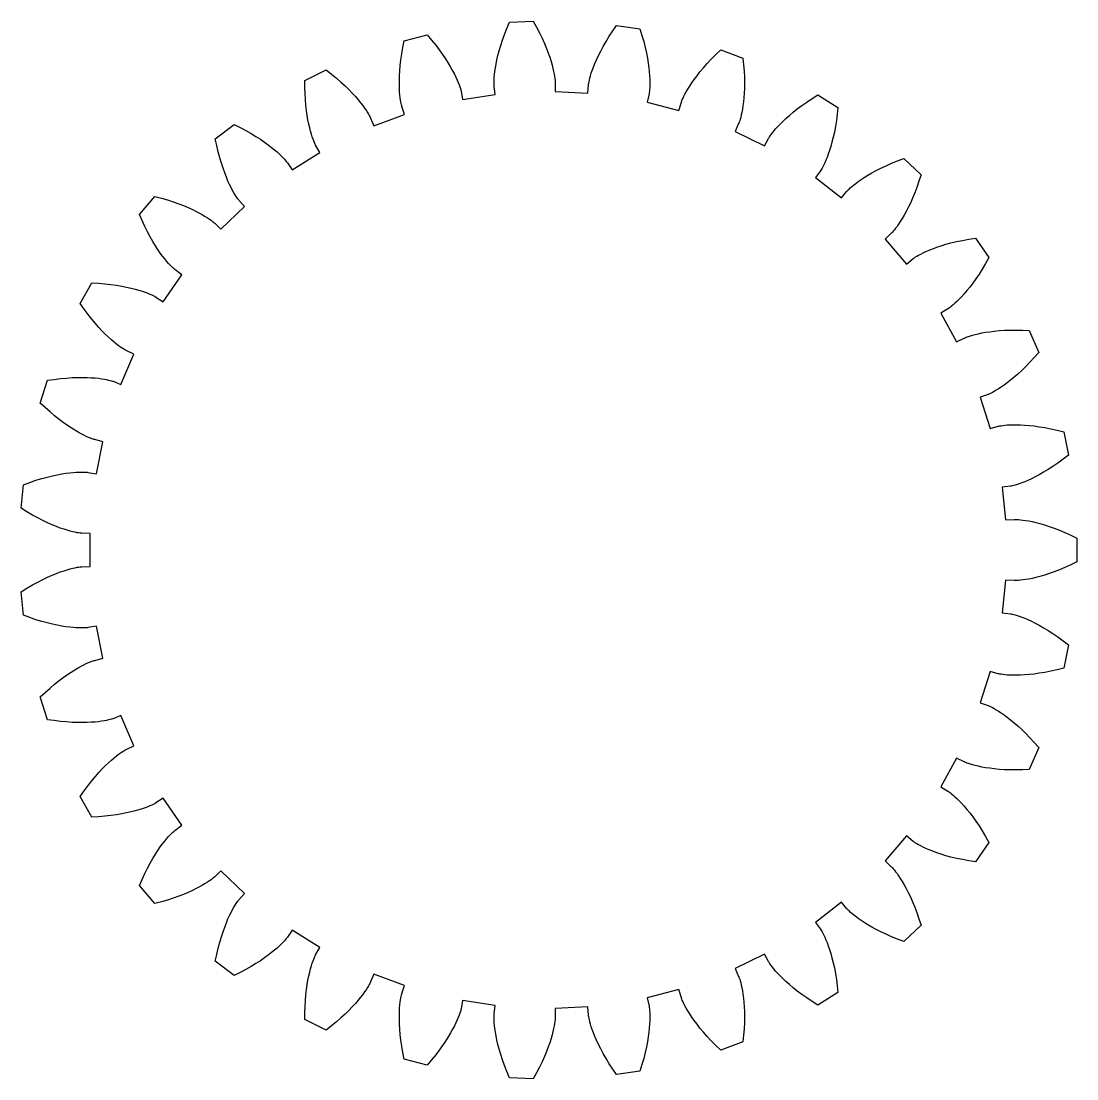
# Model space of a CAD drawing. Extents: x -60 to 60, y -60 to 60.
import ezdxf

# ---------------------------------------------------------------- set-up
doc = ezdxf.new("R2010")
doc.units = 0
doc.layers.add('1', color=7, linetype='CONTINUOUS')

msp = doc.modelspace()

# ---------------------------------------------------------------- linework, layer by layer
at = {"layer": '1', "color": 1}
for p, q in [((-4.4, 60.02), (-1.7, 60.15)), ((-1.7, 60.15), (-1.33, 59.48)), ((-4.96, 58.63), (-4.7, 59.31)), ((-4.7, 59.31), (-4.4, 60.02)), ((-1.33, 59.48), (-0.99, 58.83)), ((6.94, 58.43), (7.34, 59.04)), ((7.34, 59.04), (7.78, 59.67)), ((7.78, 59.67), (10.44, 59.26)), ((10.44, 59.26), (10.67, 58.53)), ((-16.54, 57.15), (-16.39, 57.9)), ((-16.39, 57.9), (-13.77, 58.58)), ((-13.77, 58.58), (-13.27, 57.99)), ((-13.27, 57.99), (-12.81, 57.42)), ((-5.4, 57.37), (-5.2, 57.98)), ((-5.2, 57.98), (-4.96, 58.63)), ((-0.99, 58.83), (-0.7, 58.21)), ((-0.7, 58.21), (-0.43, 57.62)), ((6.26, 57.28), (6.58, 57.84)), ((6.58, 57.84), (6.94, 58.43)), ((10.67, 58.53), (10.87, 57.82)), ((10.87, 57.82), (11.04, 57.16)), ((-16.66, 56.43), (-16.54, 57.15)), ((-12.81, 57.42), (-12.4, 56.88)), ((-12.4, 56.88), (-12.02, 56.35)), ((-5.72, 56.24), (-5.57, 56.79)), ((-5.57, 56.79), (-5.4, 57.37)), ((-0.43, 57.62), (-0.2, 57.06)), ((-0.2, 57.06), (0, 56.53)), ((5.72, 56.24), (5.97, 56.75)), ((5.97, 56.75), (6.26, 57.28)), ((11.04, 57.16), (11.18, 56.53)), ((19.07, 56.35), (19.63, 56.89)), ((19.63, 56.89), (22.16, 55.95)), ((-16.84, 55.11), (-16.76, 55.75)), ((-16.76, 55.75), (-16.66, 56.43)), ((-12.02, 56.35), (-11.68, 55.85)), ((-11.68, 55.85), (-11.38, 55.38)), ((-11.38, 55.38), (-11.11, 54.93)), ((-5.94, 55.27), (-5.84, 55.74)), ((-5.84, 55.74), (-5.72, 56.24)), ((0, 56.53), (0.17, 56.04)), ((0.17, 56.04), (0.32, 55.58)), ((0.32, 55.58), (0.44, 55.16)), ((5.31, 55.33), (5.5, 55.77)), ((5.5, 55.77), (5.72, 56.24)), ((11.18, 56.53), (11.29, 55.93)), ((11.29, 55.93), (11.38, 55.38)), ((11.38, 55.38), (11.45, 54.86)), ((18.09, 55.33), (18.56, 55.83)), ((18.56, 55.83), (19.07, 56.35)), ((22.16, 55.95), (22.24, 55.18)), ((-27.71, 53.42), (-25.28, 54.61)), ((-25.28, 54.61), (-24.67, 54.13)), ((-16.92, 53.94), (-16.89, 54.5)), ((-16.89, 54.5), (-16.84, 55.11)), ((-11.11, 54.93), (-10.88, 54.51)), ((-10.88, 54.51), (-10.68, 54.12)), ((-6.12, 54.09), (-6.07, 54.44)), ((-6.07, 54.44), (-6.01, 54.84)), ((-6.01, 54.84), (-5.94, 55.27)), ((0.44, 55.16), (0.53, 54.78)), ((0.53, 54.78), (0.61, 54.43)), ((0.61, 54.43), (0.67, 54.13)), ((4.81, 53.92), (4.9, 54.22)), ((4.9, 54.22), (5.01, 54.55)), ((5.01, 54.55), (5.15, 54.92)), ((5.15, 54.92), (5.31, 55.33)), ((11.45, 54.86), (11.5, 54.38)), ((11.5, 54.38), (11.53, 53.95)), ((16.93, 53.94), (17.27, 54.38)), ((17.27, 54.38), (17.66, 54.85)), ((17.66, 54.85), (18.09, 55.33)), ((22.24, 55.18), (22.29, 54.45)), ((22.29, 54.45), (22.32, 53.77)), ((-27.7, 52.65), (-27.71, 53.42)), ((-24.67, 54.13), (-24.11, 53.67)), ((-24.11, 53.67), (-23.59, 53.22)), ((-23.59, 53.22), (-23.12, 52.78)), ((-16.94, 53.42), (-16.92, 53.94)), ((-16.94, 52.94), (-16.94, 53.42)), ((-16.93, 52.5), (-16.94, 52.94)), ((-10.68, 54.12), (-10.5, 53.77)), ((-10.5, 53.77), (-10.36, 53.44)), ((-10.36, 53.44), (-10.24, 53.16)), ((-10.24, 53.16), (-10.14, 52.9)), ((-6.17, 53.28), (-6.16, 53.51)), ((-6.17, 53.09), (-6.17, 53.28)), ((-6.17, 52.95), (-6.17, 53.09)), ((-6.17, 52.84), (-6.17, 52.95)), ((-6.16, 53.51), (-6.15, 53.78)), ((-6.15, 53.78), (-6.12, 54.09)), ((0.67, 54.13), (0.72, 53.86)), ((0.72, 53.86), (0.75, 53.63)), ((0.75, 53.63), (0.77, 53.45)), ((0.77, 53.45), (0.78, 53.3)), ((0.78, 53.3), (0.79, 53.2)), ((0.79, 53.11), (0.78, 52.15)), ((0.79, 53.2), (0.79, 53.14)), ((0.79, 53.14), (0.79, 53.11)), ((4.59, 52.94), (4.6, 53)), ((4.59, 52.92), (4.59, 52.94)), ((4.6, 53), (4.61, 53.11)), ((4.61, 53.11), (4.64, 53.25)), ((4.64, 53.25), (4.68, 53.43)), ((4.68, 53.43), (4.73, 53.66)), ((4.73, 53.66), (4.81, 53.92)), ((11.53, 53.95), (11.55, 53.55)), ((11.55, 53.55), (11.56, 53.2)), ((11.56, 53.2), (11.56, 52.88)), ((16.1, 52.76), (16.34, 53.13)), ((16.34, 53.13), (16.61, 53.52)), ((16.61, 53.52), (16.93, 53.94)), ((22.32, 53.77), (22.32, 53.12)), ((22.32, 53.12), (22.32, 52.51)), ((-27.68, 51.92), (-27.7, 52.65)), ((-27.64, 51.23), (-27.68, 51.92)), ((-23.12, 52.78), (-22.69, 52.36)), ((-22.69, 52.36), (-22.3, 51.95)), ((-22.3, 51.95), (-21.94, 51.57)), ((-16.91, 52.11), (-16.93, 52.5)), ((-16.88, 51.75), (-16.91, 52.11)), ((-16.85, 51.44), (-16.88, 51.75)), ((-10.14, 52.9), (-10.06, 52.69)), ((-10.06, 52.69), (-10, 52.51)), ((-10, 52.51), (-9.96, 52.37)), ((-9.96, 52.37), (-9.93, 52.27)), ((-9.93, 52.27), (-9.92, 52.21)), ((-9.92, 52.21), (-9.92, 52.19)), ((-9.92, 52.19), (-9.74, 51.24)), ((-9.74, 51.24), (-6.05, 51.8)), ((-6.16, 52.78), (-6.17, 52.84)), ((-6.16, 52.76), (-6.16, 52.78)), ((-6.05, 51.8), (-6.16, 52.76)), ((0.78, 52.15), (4.5, 51.96)), ((4.5, 51.96), (4.59, 52.92)), ((11.47, 51.87), (11.26, 50.92)), ((11.48, 51.95), (11.47, 51.89)), ((11.47, 51.89), (11.47, 51.87)), ((11.5, 52.05), (11.48, 51.95)), ((11.51, 52.2), (11.5, 52.05)), ((11.53, 52.38), (11.51, 52.2)), ((11.55, 52.61), (11.53, 52.38)), ((11.56, 52.88), (11.55, 52.61)), ((15.44, 51.61), (15.56, 51.85)), ((15.56, 51.85), (15.71, 52.12)), ((15.71, 52.12), (15.89, 52.43)), ((15.89, 52.43), (16.1, 52.76)), ((22.29, 51.95), (22.26, 51.43)), ((22.32, 52.51), (22.29, 51.95)), ((30.02, 51.36), (30.68, 51.77)), ((30.68, 51.77), (32.97, 50.34)), ((-27.58, 50.59), (-27.64, 51.23)), ((-27.51, 49.99), (-27.58, 50.59)), ((-21.94, 51.57), (-21.63, 51.2)), ((-21.63, 51.2), (-21.35, 50.86)), ((-21.35, 50.86), (-21.11, 50.55)), ((-21.11, 50.55), (-20.9, 50.26)), ((-16.81, 51.18), (-16.85, 51.44)), ((-16.77, 50.95), (-16.81, 51.18)), ((-16.74, 50.77), (-16.77, 50.95)), ((-16.7, 50.62), (-16.74, 50.77)), ((-16.68, 50.52), (-16.7, 50.62)), ((11.26, 50.92), (14.87, 49.99)), ((14.87, 49.99), (15.15, 50.92)), ((15.15, 50.94), (15.17, 50.99)), ((15.15, 50.92), (15.15, 50.94)), ((15.17, 50.99), (15.21, 51.09)), ((15.21, 51.09), (15.26, 51.23)), ((15.26, 51.23), (15.34, 51.4)), ((15.34, 51.4), (15.44, 51.61)), ((22.21, 50.96), (22.15, 50.52)), ((22.26, 51.43), (22.21, 50.96)), ((28.34, 50.17), (28.86, 50.56)), ((28.86, 50.56), (29.42, 50.95)), ((29.42, 50.95), (30.02, 51.36)), ((-27.43, 49.43), (-27.51, 49.99)), ((-27.35, 48.92), (-27.43, 49.43)), ((-20.9, 50.26), (-20.73, 50.01)), ((-20.73, 50.01), (-20.58, 49.78)), ((-20.58, 49.78), (-20.46, 49.58)), ((-20.46, 49.58), (-20.37, 49.42)), ((-20.37, 49.42), (-20.3, 49.29)), ((-19.85, 48.23), (-16.35, 49.52)), ((-16.66, 50.46), (-16.68, 50.52)), ((-16.66, 50.44), (-16.66, 50.46)), ((-16.35, 49.52), (-16.66, 50.44)), ((21.96, 49.48), (21.9, 49.21)), ((22.03, 49.78), (21.96, 49.48)), ((22.09, 50.13), (22.03, 49.78)), ((22.15, 50.52), (22.09, 50.13)), ((27.05, 49.08), (27.44, 49.43)), ((27.44, 49.43), (27.87, 49.79)), ((27.87, 49.79), (28.34, 50.17)), ((32.89, 49.57), (32.79, 48.85)), ((32.97, 50.34), (32.89, 49.57)), ((-37.89, 46.75), (-35.76, 48.4)), ((-35.76, 48.4), (-35.07, 48.06)), ((-27.25, 48.45), (-27.35, 48.92)), ((-27.15, 48.02), (-27.25, 48.45)), ((-20.3, 49.29), (-20.25, 49.2)), ((-20.25, 49.2), (-20.23, 49.14)), ((-20.23, 49.14), (-20.22, 49.12)), ((-20.22, 49.12), (-19.85, 48.23)), ((21.67, 48.5), (21.28, 47.61)), ((21.68, 48.52), (21.67, 48.5)), ((21.7, 48.57), (21.68, 48.52)), ((21.74, 48.67), (21.7, 48.57)), ((21.79, 48.81), (21.74, 48.67)), ((21.84, 48.99), (21.79, 48.81)), ((21.9, 49.21), (21.84, 48.99)), ((25.88, 47.89), (26.12, 48.16)), ((26.12, 48.16), (26.39, 48.44)), ((26.39, 48.44), (26.7, 48.75)), ((26.7, 48.75), (27.05, 49.08)), ((32.68, 48.17), (32.56, 47.54)), ((32.79, 48.85), (32.68, 48.17)), ((-35.07, 48.06), (-34.42, 47.72)), ((-34.42, 47.72), (-33.82, 47.38)), ((-33.82, 47.38), (-33.27, 47.04)), ((-33.27, 47.04), (-32.76, 46.72)), ((-27.05, 47.64), (-27.15, 48.02)), ((-26.95, 47.3), (-27.05, 47.64)), ((-26.86, 47), (-26.95, 47.3)), ((-26.77, 46.74), (-26.86, 47)), ((21.28, 47.61), (24.63, 45.97)), ((25.13, 46.9), (25.18, 46.98)), ((25.18, 46.98), (25.26, 47.11)), ((25.26, 47.11), (25.37, 47.26)), ((25.37, 47.26), (25.51, 47.44)), ((25.51, 47.44), (25.68, 47.65)), ((25.68, 47.65), (25.88, 47.89)), ((32.43, 46.95), (32.29, 46.4)), ((32.56, 47.54), (32.43, 46.95)), ((-37.73, 45.99), (-37.89, 46.75)), ((-37.57, 45.28), (-37.73, 45.99)), ((-32.76, 46.72), (-32.3, 46.4)), ((-32.3, 46.4), (-31.87, 46.09)), ((-31.87, 46.09), (-31.49, 45.8)), ((-31.49, 45.8), (-31.16, 45.53)), ((-26.69, 46.53), (-26.77, 46.74)), ((-26.61, 46.36), (-26.69, 46.53)), ((-26.55, 46.22), (-26.61, 46.36)), ((-26.51, 46.13), (-26.55, 46.22)), ((-26.48, 46.07), (-26.51, 46.13)), ((-26.47, 46.06), (-26.48, 46.07)), ((-25.99, 45.22), (-26.47, 46.06)), ((24.63, 45.97), (25.08, 46.82)), ((25.08, 46.82), (25.09, 46.84)), ((25.09, 46.84), (25.13, 46.9)), ((32.15, 45.9), (32.01, 45.44)), ((32.29, 46.4), (32.15, 45.9)), ((-37.39, 44.62), (-37.57, 45.28)), ((-37.2, 44), (-37.39, 44.62)), ((-31.16, 45.53), (-30.86, 45.27)), ((-30.86, 45.27), (-30.59, 45.03)), ((-30.59, 45.03), (-30.37, 44.81)), ((-30.37, 44.81), (-30.18, 44.62)), ((-30.18, 44.62), (-30.02, 44.45)), ((-29.15, 43.24), (-25.99, 45.22)), ((31.73, 44.66), (31.6, 44.33)), ((31.87, 45.03), (31.73, 44.66)), ((32.01, 45.44), (31.87, 45.03)), ((39.75, 44.26), (40.47, 44.53)), ((40.47, 44.53), (42.43, 42.67)), ((-37.01, 43.43), (-37.2, 44)), ((-36.82, 42.9), (-37.01, 43.43)), ((-30.02, 44.45), (-29.9, 44.31)), ((-29.9, 44.31), (-29.81, 44.2)), ((-29.81, 44.2), (-29.74, 44.11)), ((-29.74, 44.11), (-29.7, 44.06)), ((-29.7, 44.06), (-29.69, 44.05)), ((-29.69, 44.05), (-29.15, 43.24)), ((31.17, 43.43), (31.09, 43.3)), ((31.26, 43.59), (31.17, 43.43)), ((31.36, 43.8), (31.26, 43.59)), ((31.47, 44.04), (31.36, 43.8)), ((31.6, 44.33), (31.47, 44.04)), ((37.32, 43.16), (37.86, 43.44)), ((37.86, 43.44), (38.44, 43.71)), ((38.44, 43.71), (39.07, 43.99)), ((39.07, 43.99), (39.75, 44.26)), ((-36.63, 42.41), (-36.82, 42.9)), ((-36.45, 41.97), (-36.63, 42.41)), ((30.99, 43.14), (30.43, 42.36)), ((30.43, 42.36), (33.38, 40.07)), ((31, 43.16), (30.99, 43.14)), ((31.04, 43.21), (31, 43.16)), ((31.09, 43.3), (31.04, 43.21)), ((35.28, 41.91), (35.6, 42.14)), ((35.6, 42.14), (35.97, 42.38)), ((35.97, 42.38), (36.37, 42.63)), ((36.37, 42.63), (36.83, 42.89)), ((36.83, 42.89), (37.32, 43.16)), ((42.43, 42.67), (42.19, 41.94)), ((-36.26, 41.57), (-36.45, 41.97)), ((-36.09, 41.22), (-36.26, 41.57)), ((-35.92, 40.9), (-36.09, 41.22)), ((34.05, 40.88), (34.12, 40.95)), ((34.12, 40.95), (34.23, 41.06)), ((34.23, 41.06), (34.37, 41.18)), ((34.37, 41.18), (34.54, 41.34)), ((34.54, 41.34), (34.75, 41.51)), ((34.75, 41.51), (34.99, 41.7)), ((34.99, 41.7), (35.28, 41.91)), ((41.95, 41.25), (41.71, 40.61)), ((42.19, 41.94), (41.95, 41.25)), ((-46.53, 38.16), (-44.77, 40.21)), ((-44.77, 40.21), (-44.02, 40.02)), ((-44.02, 40.02), (-43.32, 39.81)), ((-43.32, 39.81), (-42.67, 39.6)), ((-35.77, 40.63), (-35.92, 40.9)), ((-35.63, 40.4), (-35.77, 40.63)), ((-35.51, 40.21), (-35.63, 40.4)), ((-35.4, 40.05), (-35.51, 40.21)), ((-35.31, 39.93), (-35.4, 40.05)), ((-35.25, 39.85), (-35.31, 39.93)), ((-35.21, 39.8), (-35.25, 39.85)), ((-35.2, 39.79), (-35.21, 39.8)), ((-34.56, 39.06), (-35.2, 39.79)), ((33.38, 40.07), (34, 40.82)), ((34, 40.82), (34.01, 40.83)), ((34.01, 40.83), (34.05, 40.88)), ((41.46, 40.01), (41.22, 39.46)), ((41.71, 40.61), (41.46, 40.01)), ((-42.67, 39.6), (-42.06, 39.38)), ((-42.06, 39.38), (-41.5, 39.17)), ((-41.5, 39.17), (-40.98, 38.95)), ((-40.98, 38.95), (-40.5, 38.73)), ((-40.5, 38.73), (-40.07, 38.52)), ((-40.07, 38.52), (-39.68, 38.32)), ((-37.26, 36.49), (-34.56, 39.06)), ((40.97, 38.95), (40.74, 38.49)), ((41.22, 39.46), (40.97, 38.95)), ((-46.22, 37.46), (-46.53, 38.16)), ((-45.91, 36.79), (-46.22, 37.46)), ((-39.68, 38.32), (-39.34, 38.13)), ((-39.34, 38.13), (-39.03, 37.95)), ((-39.03, 37.95), (-38.77, 37.78)), ((-38.77, 37.78), (-38.54, 37.63)), ((-38.54, 37.63), (-38.36, 37.5)), ((-38.36, 37.5), (-38.21, 37.38)), ((-38.21, 37.38), (-38.09, 37.29)), ((40.07, 37.35), (39.88, 37.06)), ((40.28, 37.69), (40.07, 37.35)), ((40.5, 38.07), (40.28, 37.69)), ((40.74, 38.49), (40.5, 38.07)), ((-45.6, 36.18), (-45.91, 36.79)), ((-45.3, 35.61), (-45.6, 36.18)), ((-38.09, 37.29), (-38.01, 37.22)), ((-38.01, 37.22), (-37.97, 37.18)), ((-37.97, 37.18), (-37.95, 37.17)), ((-37.95, 37.17), (-37.26, 36.49)), ((39.17, 36.15), (39.1, 36.08)), ((39.27, 36.26), (39.17, 36.15)), ((39.39, 36.41), (39.27, 36.26)), ((39.53, 36.59), (39.39, 36.41)), ((39.7, 36.8), (39.53, 36.59)), ((39.88, 37.06), (39.7, 36.8)), ((-45, 35.09), (-45.3, 35.61)), ((-44.7, 34.61), (-45, 35.09)), ((39.04, 36.02), (38.33, 35.36)), ((38.33, 35.36), (40.76, 32.53)), ((39.06, 36.03), (39.04, 36.02)), ((39.1, 36.08), (39.06, 36.03)), ((45.24, 34.77), (45.83, 34.93)), ((45.83, 34.93), (46.46, 35.08)), ((46.46, 35.08), (47.13, 35.22)), ((47.13, 35.22), (47.85, 35.36)), ((47.85, 35.36), (48.61, 35.48)), ((48.61, 35.48), (50.15, 33.26)), ((-44.42, 34.17), (-44.7, 34.61)), ((-44.15, 33.77), (-44.42, 34.17)), ((-43.89, 33.42), (-44.15, 33.77)), ((42.39, 33.66), (42.67, 33.8)), ((42.67, 33.8), (42.99, 33.95)), ((42.99, 33.95), (43.36, 34.11)), ((43.36, 34.11), (43.76, 34.27)), ((43.76, 34.27), (44.21, 34.44)), ((44.21, 34.44), (44.71, 34.6)), ((44.71, 34.6), (45.24, 34.77)), ((-43.65, 33.11), (-43.89, 33.42)), ((-43.42, 32.83), (-43.65, 33.11)), ((-43.22, 32.6), (-43.42, 32.83)), ((-43.03, 32.4), (-43.22, 32.6)), ((40.76, 32.53), (41.52, 33.14)), ((41.52, 33.14), (41.53, 33.15)), ((41.53, 33.15), (41.58, 33.19)), ((41.58, 33.19), (41.67, 33.25)), ((41.67, 33.25), (41.79, 33.33)), ((41.79, 33.33), (41.95, 33.42)), ((41.95, 33.42), (42.15, 33.54)), ((42.15, 33.54), (42.39, 33.66)), ((49.77, 32.59), (49.4, 31.96)), ((50.15, 33.26), (49.77, 32.59)), ((-43.84, 28.24), (-41.71, 31.3)), ((-42.87, 32.24), (-43.03, 32.4)), ((-42.74, 32.11), (-42.87, 32.24)), ((-42.63, 32.01), (-42.74, 32.11)), ((-42.55, 31.94), (-42.63, 32.01)), ((-42.5, 31.9), (-42.55, 31.94)), ((-42.49, 31.89), (-42.5, 31.9)), ((-41.71, 31.3), (-42.49, 31.89)), ((49.03, 31.38), (48.67, 30.84)), ((49.4, 31.96), (49.03, 31.38)), ((-53.26, 28.02), (-51.95, 30.38)), ((-51.95, 30.38), (-51.18, 30.34)), ((-51.18, 30.34), (-50.45, 30.28)), ((-50.45, 30.28), (-49.77, 30.2)), ((-49.77, 30.2), (-49.13, 30.11)), ((-49.13, 30.11), (-48.53, 30.01)), ((48.32, 30.35), (47.98, 29.91)), ((48.67, 30.84), (48.32, 30.35)), ((-48.53, 30.01), (-47.98, 29.9)), ((-47.98, 29.9), (-47.47, 29.79)), ((-47.47, 29.79), (-47, 29.67)), ((-47, 29.67), (-46.58, 29.55)), ((-46.58, 29.55), (-46.21, 29.43)), ((-46.21, 29.43), (-45.87, 29.31)), ((-45.87, 29.31), (-45.58, 29.2)), ((-45.58, 29.2), (-45.33, 29.1)), ((-45.33, 29.1), (-45.12, 29.01)), ((-45.12, 29.01), (-44.95, 28.93)), ((-44.95, 28.93), (-44.82, 28.86)), ((47.34, 29.13), (47.04, 28.81)), ((47.65, 29.5), (47.34, 29.13)), ((47.98, 29.91), (47.65, 29.5)), ((-52.81, 27.38), (-53.26, 28.02)), ((-44.82, 28.86), (-44.73, 28.81)), ((-44.73, 28.81), (-44.67, 28.78)), ((-44.67, 28.78), (-44.66, 28.77)), ((-44.66, 28.77), (-43.84, 28.24)), ((45.91, 27.73), (45.77, 27.62)), ((46.09, 27.88), (45.91, 27.73)), ((46.29, 28.06), (46.09, 27.88)), ((46.52, 28.27), (46.29, 28.06)), ((46.77, 28.52), (46.52, 28.27)), ((47.04, 28.81), (46.77, 28.52)), ((-52.38, 26.8), (-52.81, 27.38)), ((-51.95, 26.26), (-52.38, 26.8)), ((45.49, 27.42), (44.67, 26.92)), ((44.67, 26.92), (46.48, 23.66)), ((45.51, 27.43), (45.49, 27.42)), ((45.56, 27.47), (45.51, 27.43)), ((45.65, 27.53), (45.56, 27.47)), ((45.77, 27.62), (45.65, 27.53)), ((-51.54, 25.76), (-51.95, 26.26)), ((-51.14, 25.31), (-51.54, 25.76)), ((-50.76, 24.9), (-51.14, 25.31)), ((-50.39, 24.53), (-50.76, 24.9)), ((-50.04, 24.2), (-50.39, 24.53)), ((-49.72, 23.9), (-50.04, 24.2)), ((46.48, 23.66), (47.34, 24.1)), ((47.34, 24.1), (47.36, 24.11)), ((47.36, 24.11), (47.41, 24.14)), ((47.41, 24.14), (47.51, 24.18)), ((47.51, 24.18), (47.65, 24.23)), ((47.65, 24.23), (47.82, 24.29)), ((47.82, 24.29), (48.04, 24.37)), ((48.04, 24.37), (48.3, 24.44)), ((48.3, 24.44), (48.6, 24.52)), ((48.6, 24.52), (48.95, 24.6)), ((48.95, 24.6), (49.33, 24.69)), ((49.33, 24.69), (49.77, 24.76)), ((49.77, 24.76), (50.24, 24.83)), ((50.24, 24.83), (50.76, 24.9)), ((50.76, 24.9), (51.32, 24.95)), ((51.32, 24.95), (51.92, 24.99)), ((51.92, 24.99), (52.57, 25.01)), ((52.57, 25.01), (53.25, 25.02)), ((53.25, 25.02), (53.98, 25)), ((53.98, 25), (54.75, 24.97)), ((54.75, 24.97), (55.82, 22.48)), ((-49.42, 23.64), (-49.72, 23.9)), ((-49.14, 23.42), (-49.42, 23.64)), ((-48.89, 23.23), (-49.14, 23.42)), ((-48.67, 23.07), (-48.89, 23.23)), ((-48.48, 22.95), (-48.67, 23.07)), ((-48.32, 22.84), (-48.48, 22.95)), ((-48.63, 18.84), (-47.16, 22.27)), ((-48.2, 22.77), (-48.32, 22.84)), ((-48.11, 22.72), (-48.2, 22.77)), ((-48.05, 22.69), (-48.11, 22.72)), ((-48.03, 22.68), (-48.05, 22.69)), ((-47.16, 22.27), (-48.03, 22.68)), ((55.31, 21.9), (54.82, 21.36)), ((55.82, 22.48), (55.31, 21.9)), ((54.34, 20.87), (53.88, 20.42)), ((54.82, 21.36), (54.34, 20.87)), ((-57.81, 16.72), (-57, 19.3)), ((-57, 19.3), (-56.24, 19.41)), ((-56.24, 19.41), (-55.51, 19.5)), ((-55.51, 19.5), (-54.83, 19.56)), ((-54.83, 19.56), (-54.18, 19.61)), ((-54.18, 19.61), (-53.58, 19.63)), ((-53.58, 19.63), (-53.01, 19.63)), ((-53.01, 19.63), (-52.49, 19.62)), ((-52.49, 19.62), (-52.01, 19.6)), ((-52.01, 19.6), (-51.58, 19.57)), ((-51.58, 19.57), (-51.18, 19.53)), ((-51.18, 19.53), (-50.83, 19.48)), ((-50.83, 19.48), (-50.52, 19.43)), ((-50.52, 19.43), (-50.26, 19.38)), ((-50.26, 19.38), (-50.03, 19.33)), ((-50.03, 19.33), (-49.85, 19.29)), ((-49.85, 19.29), (-49.71, 19.25)), ((52.61, 19.3), (52.23, 19.01)), ((53.01, 19.64), (52.61, 19.3)), ((53.44, 20.01), (53.01, 19.64)), ((53.88, 20.42), (53.44, 20.01)), ((-49.71, 19.25), (-49.61, 19.22)), ((-49.61, 19.22), (-49.55, 19.2)), ((-49.55, 19.2), (-49.53, 19.19)), ((-49.53, 19.19), (-48.63, 18.84)), ((50.99, 18.17), (50.76, 18.03)), ((51.26, 18.33), (50.99, 18.17)), ((51.56, 18.52), (51.26, 18.33)), ((51.88, 18.75), (51.56, 18.52)), ((52.23, 19.01), (51.88, 18.75)), ((50.08, 17.7), (49.17, 17.38)), ((49.17, 17.38), (50.29, 13.82)), ((50.1, 17.71), (50.08, 17.7)), ((50.16, 17.74), (50.1, 17.71)), ((50.26, 17.78), (50.16, 17.74)), ((50.39, 17.84), (50.26, 17.78)), ((50.56, 17.92), (50.39, 17.84)), ((50.76, 18.03), (50.56, 17.92)), ((-57.25, 16.19), (-57.81, 16.72)), ((-56.7, 15.71), (-57.25, 16.19)), ((-56.18, 15.26), (-56.7, 15.71)), ((-55.67, 14.86), (-56.18, 15.26)), ((-55.19, 14.5), (-55.67, 14.86)), ((-54.73, 14.17), (-55.19, 14.5)), ((-54.29, 13.88), (-54.73, 14.17)), ((-53.89, 13.63), (-54.29, 13.88)), ((-53.51, 13.4), (-53.89, 13.63)), ((-53.17, 13.21), (-53.51, 13.4)), ((50.29, 13.82), (51.22, 14.08)), ((51.22, 14.08), (51.24, 14.08)), ((51.24, 14.08), (51.3, 14.1)), ((51.3, 14.1), (51.4, 14.12)), ((51.4, 14.12), (51.55, 14.14)), ((51.55, 14.14), (51.73, 14.17)), ((51.73, 14.17), (51.96, 14.2)), ((51.96, 14.2), (52.23, 14.22)), ((52.23, 14.22), (52.54, 14.24)), ((52.54, 14.24), (52.9, 14.25)), ((52.9, 14.25), (53.29, 14.25)), ((53.29, 14.25), (53.73, 14.24)), ((53.73, 14.24), (54.21, 14.21)), ((54.21, 14.21), (54.73, 14.17)), ((54.73, 14.17), (55.29, 14.11)), ((55.29, 14.11), (55.89, 14.02)), ((55.89, 14.02), (56.52, 13.92)), ((56.52, 13.92), (57.2, 13.78)), ((57.2, 13.78), (57.91, 13.62)), ((57.91, 13.62), (58.66, 13.43)), ((58.66, 13.43), (59.2, 10.79)), ((-52.85, 13.05), (-53.17, 13.21)), ((-52.57, 12.92), (-52.85, 13.05)), ((-52.32, 12.8), (-52.57, 12.92)), ((-52.11, 12.72), (-52.32, 12.8)), ((-51.93, 12.65), (-52.11, 12.72)), ((-51.8, 12.6), (-51.93, 12.65)), ((-51.7, 12.57), (-51.8, 12.6)), ((-51.64, 12.55), (-51.7, 12.57)), ((-51.62, 12.55), (-51.64, 12.55)), ((-50.68, 12.32), (-51.62, 12.55)), ((-51.43, 8.66), (-50.68, 12.32)), ((58, 9.89), (57.43, 9.5)), ((58.59, 10.32), (58, 9.89)), ((59.2, 10.79), (58.59, 10.32)), ((-57.02, 8.3), (-56.43, 8.44)), ((-56.43, 8.44), (-55.88, 8.56)), ((-55.88, 8.56), (-55.37, 8.65)), ((-55.37, 8.65), (-54.9, 8.73)), ((-54.9, 8.73), (-54.46, 8.78)), ((-54.46, 8.78), (-54.07, 8.82)), ((-54.07, 8.82), (-53.71, 8.85)), ((-53.71, 8.85), (-53.4, 8.86)), ((-53.4, 8.86), (-53.13, 8.87)), ((-53.13, 8.87), (-52.9, 8.86)), ((-52.9, 8.86), (-52.71, 8.86)), ((-52.71, 8.86), (-52.57, 8.85)), ((-52.57, 8.85), (-52.46, 8.84)), ((-52.46, 8.84), (-52.4, 8.83)), ((-52.4, 8.83), (-52.38, 8.83)), ((-52.38, 8.83), (-51.43, 8.66)), ((55.88, 8.56), (55.42, 8.32)), ((56.37, 8.84), (55.88, 8.56)), ((56.89, 9.15), (56.37, 8.84)), ((57.43, 9.5), (56.89, 9.15)), ((-59.99, 4.74), (-59.72, 7.43)), ((-59.72, 7.43), (-58.99, 7.69)), ((-58.99, 7.69), (-58.3, 7.93)), ((-58.3, 7.93), (-57.64, 8.13)), ((-57.64, 8.13), (-57.02, 8.3)), ((52.62, 7.26), (51.66, 7.13)), ((52.64, 7.26), (52.62, 7.26)), ((52.7, 7.27), (52.64, 7.26)), ((52.81, 7.3), (52.7, 7.27)), ((52.95, 7.33), (52.81, 7.3)), ((53.13, 7.38), (52.95, 7.33)), ((53.35, 7.45), (53.13, 7.38)), ((53.61, 7.53), (53.35, 7.45)), ((53.9, 7.64), (53.61, 7.53)), ((54.23, 7.77), (53.9, 7.64)), ((54.59, 7.92), (54.23, 7.77)), ((54.99, 8.11), (54.59, 7.92)), ((55.42, 8.32), (54.99, 8.11)), ((51.66, 7.13), (52.04, 3.42)), ((-59.33, 4.34), (-59.99, 4.74)), ((-58.7, 3.97), (-59.33, 4.34)), ((-58.1, 3.64), (-58.7, 3.97)), ((-57.52, 3.35), (-58.1, 3.64)), ((-56.98, 3.09), (-57.52, 3.35)), ((-56.46, 2.86), (-56.98, 3.09)), ((-55.98, 2.67), (-56.46, 2.86)), ((-55.53, 2.5), (-55.98, 2.67)), ((-55.11, 2.36), (-55.53, 2.5)), ((52.04, 3.42), (53.01, 3.48)), ((53.01, 3.48), (53.03, 3.48)), ((53.03, 3.48), (53.09, 3.48)), ((53.09, 3.48), (53.19, 3.48)), ((53.19, 3.48), (53.34, 3.48)), ((53.34, 3.48), (53.53, 3.47)), ((53.53, 3.47), (53.76, 3.45)), ((53.76, 3.45), (54.02, 3.41)), ((54.02, 3.41), (54.33, 3.37)), ((54.33, 3.37), (54.68, 3.31)), ((54.68, 3.31), (55.07, 3.23)), ((55.07, 3.23), (55.5, 3.13)), ((55.5, 3.13), (55.96, 3.01)), ((55.96, 3.01), (56.46, 2.86)), ((56.46, 2.86), (57, 2.69)), ((57, 2.69), (57.57, 2.49)), ((57.57, 2.49), (58.17, 2.25)), ((-54.74, 2.24), (-55.11, 2.36)), ((-54.4, 2.14), (-54.74, 2.24)), ((-54.09, 2.07), (-54.4, 2.14)), ((-53.83, 2.01), (-54.09, 2.07)), ((-53.6, 1.97), (-53.83, 2.01)), ((-53.42, 1.94), (-53.6, 1.97)), ((-53.27, 1.92), (-53.42, 1.94)), ((-53.17, 1.91), (-53.27, 1.92)), ((-53.11, 1.9), (-53.17, 1.91)), ((-53.09, 1.9), (-53.11, 1.9)), ((-52.12, 1.86), (-53.09, 1.9)), ((-52.12, -1.86), (-52.12, 1.86)), ((58.17, 2.25), (58.8, 1.99)), ((58.8, 1.99), (59.47, 1.69)), ((59.47, 1.69), (60.16, 1.35)), ((60.16, 1.35), (60.16, -1.35)), ((-55.53, -2.5), (-55.11, -2.36)), ((-55.11, -2.36), (-54.74, -2.24)), ((-54.74, -2.24), (-54.4, -2.14)), ((-54.4, -2.14), (-54.09, -2.07)), ((-54.09, -2.07), (-53.83, -2.01)), ((-53.83, -2.01), (-53.6, -1.97)), ((-53.6, -1.97), (-53.42, -1.94)), ((-53.42, -1.94), (-53.27, -1.92)), ((-53.27, -1.92), (-53.17, -1.91)), ((-53.17, -1.91), (-53.11, -1.9)), ((-53.11, -1.9), (-53.09, -1.9)), ((-53.09, -1.9), (-52.12, -1.86)), ((58.17, -2.25), (57.57, -2.49)), ((58.8, -1.99), (58.17, -2.25)), ((59.47, -1.69), (58.8, -1.99)), ((60.16, -1.35), (59.47, -1.69)), ((-58.1, -3.64), (-57.52, -3.35)), ((-57.52, -3.35), (-56.98, -3.09)), ((-56.98, -3.09), (-56.46, -2.86)), ((-56.46, -2.86), (-55.98, -2.67)), ((-55.98, -2.67), (-55.53, -2.5)), ((52.04, -3.42), (51.66, -7.13)), ((53.01, -3.48), (52.04, -3.42)), ((53.03, -3.48), (53.01, -3.48)), ((53.09, -3.48), (53.03, -3.48)), ((53.19, -3.48), (53.09, -3.48)), ((53.34, -3.48), (53.19, -3.48)), ((53.53, -3.47), (53.34, -3.48)), ((53.76, -3.45), (53.53, -3.47)), ((54.02, -3.41), (53.76, -3.45)), ((54.33, -3.37), (54.02, -3.41)), ((54.68, -3.31), (54.33, -3.37)), ((55.07, -3.23), (54.68, -3.31)), ((55.5, -3.13), (55.07, -3.23)), ((55.96, -3.01), (55.5, -3.13)), ((56.46, -2.86), (55.96, -3.01)), ((57, -2.69), (56.46, -2.86)), ((57.57, -2.49), (57, -2.69)), ((-59.99, -4.74), (-59.33, -4.34)), ((-59.72, -7.43), (-59.99, -4.74)), ((-59.33, -4.34), (-58.7, -3.97)), ((-58.7, -3.97), (-58.1, -3.64)), ((51.66, -7.13), (52.62, -7.26)), ((-58.99, -7.69), (-59.72, -7.43)), ((-58.3, -7.93), (-58.99, -7.69)), ((-57.64, -8.13), (-58.3, -7.93)), ((-57.02, -8.3), (-57.64, -8.13)), ((-56.43, -8.44), (-57.02, -8.3)), ((52.62, -7.26), (52.64, -7.26)), ((52.64, -7.26), (52.7, -7.27)), ((52.7, -7.27), (52.81, -7.3)), ((52.81, -7.3), (52.95, -7.33)), ((52.95, -7.33), (53.13, -7.38)), ((53.13, -7.38), (53.35, -7.45)), ((53.35, -7.45), (53.61, -7.53)), ((53.61, -7.53), (53.9, -7.64)), ((53.9, -7.64), (54.23, -7.77)), ((54.23, -7.77), (54.59, -7.92)), ((54.59, -7.92), (54.99, -8.11)), ((54.99, -8.11), (55.42, -8.32)), ((55.42, -8.32), (55.88, -8.56)), ((-55.88, -8.56), (-56.43, -8.44)), ((-55.37, -8.65), (-55.88, -8.56)), ((-54.9, -8.73), (-55.37, -8.65)), ((-54.46, -8.78), (-54.9, -8.73)), ((-54.07, -8.82), (-54.46, -8.78)), ((-53.71, -8.85), (-54.07, -8.82)), ((-53.4, -8.86), (-53.71, -8.85)), ((-53.13, -8.87), (-53.4, -8.86)), ((-52.9, -8.86), (-53.13, -8.87)), ((-52.71, -8.86), (-52.9, -8.86)), ((-52.57, -8.85), (-52.71, -8.86)), ((-52.46, -8.84), (-52.57, -8.85)), ((-52.4, -8.83), (-52.46, -8.84)), ((-52.38, -8.83), (-52.4, -8.83)), ((-51.43, -8.66), (-52.38, -8.83)), ((-50.68, -12.32), (-51.43, -8.66)), ((55.88, -8.56), (56.37, -8.84)), ((56.37, -8.84), (56.89, -9.15)), ((56.89, -9.15), (57.43, -9.5)), ((57.43, -9.5), (58, -9.89)), ((58, -9.89), (58.59, -10.32)), ((58.59, -10.32), (59.2, -10.79)), ((59.2, -10.79), (58.66, -13.43)), ((-53.51, -13.4), (-53.17, -13.21)), ((-53.17, -13.21), (-52.85, -13.05)), ((-52.85, -13.05), (-52.57, -12.92)), ((-52.57, -12.92), (-52.32, -12.8)), ((-52.32, -12.8), (-52.11, -12.72)), ((-52.11, -12.72), (-51.93, -12.65)), ((-51.93, -12.65), (-51.8, -12.6)), ((-51.8, -12.6), (-51.7, -12.57)), ((-51.7, -12.57), (-51.64, -12.55)), ((-51.64, -12.55), (-51.62, -12.55)), ((-51.62, -12.55), (-50.68, -12.32)), ((-55.19, -14.5), (-54.73, -14.17)), ((-54.73, -14.17), (-54.29, -13.88)), ((-54.29, -13.88), (-53.89, -13.63)), ((-53.89, -13.63), (-53.51, -13.4)), ((50.29, -13.82), (49.17, -17.38)), ((51.22, -14.08), (50.29, -13.82)), ((51.24, -14.08), (51.22, -14.08)), ((51.3, -14.1), (51.24, -14.08)), ((51.4, -14.12), (51.3, -14.1)), ((51.55, -14.14), (51.4, -14.12)), ((51.73, -14.17), (51.55, -14.14)), ((51.96, -14.2), (51.73, -14.17)), ((52.23, -14.22), (51.96, -14.2)), ((52.54, -14.24), (52.23, -14.22)), ((52.9, -14.25), (52.54, -14.24)), ((53.29, -14.25), (52.9, -14.25)), ((53.73, -14.24), (53.29, -14.25)), ((54.21, -14.21), (53.73, -14.24)), ((54.73, -14.17), (54.21, -14.21)), ((55.29, -14.11), (54.73, -14.17)), ((55.89, -14.02), (55.29, -14.11)), ((56.52, -13.92), (55.89, -14.02)), ((57.2, -13.78), (56.52, -13.92)), ((57.91, -13.62), (57.2, -13.78)), ((58.66, -13.43), (57.91, -13.62)), ((-56.7, -15.71), (-56.18, -15.26)), ((-56.18, -15.26), (-55.67, -14.86)), ((-55.67, -14.86), (-55.19, -14.5)), ((-57.81, -16.72), (-57.25, -16.19)), ((-57, -19.3), (-57.81, -16.72)), ((-57.25, -16.19), (-56.7, -15.71)), ((49.17, -17.38), (50.08, -17.7)), ((50.08, -17.7), (50.1, -17.71)), ((50.1, -17.71), (50.16, -17.74)), ((50.16, -17.74), (50.26, -17.78)), ((50.26, -17.78), (50.39, -17.84)), ((50.39, -17.84), (50.56, -17.92)), ((50.56, -17.92), (50.76, -18.03)), ((50.76, -18.03), (50.99, -18.17)), ((-49.71, -19.25), (-49.85, -19.29)), ((-49.61, -19.22), (-49.71, -19.25)), ((-49.55, -19.2), (-49.61, -19.22)), ((-49.53, -19.19), (-49.55, -19.2)), ((-48.63, -18.84), (-49.53, -19.19)), ((-47.16, -22.27), (-48.63, -18.84)), ((50.99, -18.17), (51.26, -18.33)), ((51.26, -18.33), (51.56, -18.52)), ((51.56, -18.52), (51.88, -18.75)), ((51.88, -18.75), (52.23, -19.01)), ((52.23, -19.01), (52.61, -19.3)), ((-56.24, -19.41), (-57, -19.3)), ((-55.51, -19.5), (-56.24, -19.41)), ((-54.83, -19.56), (-55.51, -19.5)), ((-54.18, -19.61), (-54.83, -19.56)), ((-53.58, -19.63), (-54.18, -19.61)), ((-53.01, -19.63), (-53.58, -19.63)), ((-52.49, -19.62), (-53.01, -19.63)), ((-52.01, -19.6), (-52.49, -19.62)), ((-51.58, -19.57), (-52.01, -19.6)), ((-51.18, -19.53), (-51.58, -19.57)), ((-50.83, -19.48), (-51.18, -19.53)), ((-50.52, -19.43), (-50.83, -19.48)), ((-50.26, -19.38), (-50.52, -19.43)), ((-50.03, -19.33), (-50.26, -19.38)), ((-49.85, -19.29), (-50.03, -19.33)), ((52.61, -19.3), (53.01, -19.64)), ((53.01, -19.64), (53.44, -20.01)), ((53.44, -20.01), (53.88, -20.42)), ((53.88, -20.42), (54.34, -20.87)), ((54.34, -20.87), (54.82, -21.36)), ((54.82, -21.36), (55.31, -21.9)), ((-48.48, -22.95), (-48.32, -22.84)), ((-48.32, -22.84), (-48.2, -22.77)), ((-48.2, -22.77), (-48.11, -22.72)), ((-48.11, -22.72), (-48.05, -22.69)), ((-48.05, -22.69), (-48.03, -22.68)), ((-48.03, -22.68), (-47.16, -22.27)), ((55.82, -22.48), (54.75, -24.97)), ((55.31, -21.9), (55.82, -22.48)), ((-50.04, -24.2), (-49.72, -23.9)), ((-49.72, -23.9), (-49.42, -23.64)), ((-49.42, -23.64), (-49.14, -23.42)), ((-49.14, -23.42), (-48.89, -23.23)), ((-48.89, -23.23), (-48.67, -23.07)), ((-48.67, -23.07), (-48.48, -22.95)), ((46.48, -23.66), (44.67, -26.92)), ((47.34, -24.1), (46.48, -23.66)), ((-51.14, -25.31), (-50.76, -24.9)), ((-50.76, -24.9), (-50.39, -24.53)), ((-50.39, -24.53), (-50.04, -24.2)), ((47.36, -24.11), (47.34, -24.1)), ((47.41, -24.14), (47.36, -24.11)), ((47.51, -24.18), (47.41, -24.14)), ((47.65, -24.23), (47.51, -24.18)), ((47.82, -24.29), (47.65, -24.23)), ((48.04, -24.37), (47.82, -24.29)), ((48.3, -24.44), (48.04, -24.37)), ((48.6, -24.52), (48.3, -24.44)), ((48.95, -24.6), (48.6, -24.52)), ((49.33, -24.69), (48.95, -24.6)), ((49.77, -24.76), (49.33, -24.69)), ((50.24, -24.83), (49.77, -24.76)), ((50.76, -24.9), (50.24, -24.83)), ((51.32, -24.95), (50.76, -24.9)), ((51.92, -24.99), (51.32, -24.95)), ((52.57, -25.01), (51.92, -24.99)), ((53.25, -25.02), (52.57, -25.01)), ((53.98, -25), (53.25, -25.02)), ((54.75, -24.97), (53.98, -25)), ((-52.38, -26.8), (-51.95, -26.26)), ((-51.95, -26.26), (-51.54, -25.76)), ((-51.54, -25.76), (-51.14, -25.31)), ((-53.26, -28.02), (-52.81, -27.38)), ((-52.81, -27.38), (-52.38, -26.8)), ((44.67, -26.92), (45.49, -27.42)), ((45.49, -27.42), (45.51, -27.43)), ((45.51, -27.43), (45.56, -27.47)), ((45.56, -27.47), (45.65, -27.53)), ((45.65, -27.53), (45.77, -27.62)), ((45.77, -27.62), (45.91, -27.73)), ((-51.95, -30.38), (-53.26, -28.02)), ((-44.82, -28.86), (-44.95, -28.93)), ((-44.73, -28.81), (-44.82, -28.86)), ((-44.67, -28.78), (-44.73, -28.81)), ((-44.66, -28.77), (-44.67, -28.78)), ((-43.84, -28.24), (-44.66, -28.77)), ((-41.71, -31.3), (-43.84, -28.24)), ((45.91, -27.73), (46.09, -27.88)), ((46.09, -27.88), (46.29, -28.06)), ((46.29, -28.06), (46.52, -28.27)), ((46.52, -28.27), (46.77, -28.52)), ((46.77, -28.52), (47.04, -28.81)), ((47.04, -28.81), (47.34, -29.13)), ((-48.53, -30.01), (-49.13, -30.11)), ((-47.98, -29.9), (-48.53, -30.01)), ((-47.47, -29.79), (-47.98, -29.9)), ((-47, -29.67), (-47.47, -29.79)), ((-46.58, -29.55), (-47, -29.67)), ((-46.21, -29.43), (-46.58, -29.55)), ((-45.87, -29.31), (-46.21, -29.43)), ((-45.58, -29.2), (-45.87, -29.31)), ((-45.33, -29.1), (-45.58, -29.2)), ((-45.12, -29.01), (-45.33, -29.1)), ((-44.95, -28.93), (-45.12, -29.01)), ((47.34, -29.13), (47.65, -29.5)), ((47.65, -29.5), (47.98, -29.91)), ((47.98, -29.91), (48.32, -30.35)), ((-51.18, -30.34), (-51.95, -30.38)), ((-50.45, -30.28), (-51.18, -30.34)), ((-49.77, -30.2), (-50.45, -30.28)), ((-49.13, -30.11), (-49.77, -30.2)), ((48.32, -30.35), (48.67, -30.84)), ((48.67, -30.84), (49.03, -31.38)), ((-43.22, -32.6), (-43.03, -32.4)), ((-43.03, -32.4), (-42.87, -32.24)), ((-42.87, -32.24), (-42.74, -32.11)), ((-42.74, -32.11), (-42.63, -32.01)), ((-42.63, -32.01), (-42.55, -31.94)), ((-42.55, -31.94), (-42.5, -31.9)), ((-42.5, -31.9), (-42.49, -31.89)), ((-42.49, -31.89), (-41.71, -31.3)), ((49.03, -31.38), (49.4, -31.96)), ((49.4, -31.96), (49.77, -32.59)), ((-44.15, -33.77), (-43.89, -33.42)), ((-43.89, -33.42), (-43.65, -33.11)), ((-43.65, -33.11), (-43.42, -32.83)), ((-43.42, -32.83), (-43.22, -32.6)), ((40.76, -32.53), (38.33, -35.36)), ((41.52, -33.14), (40.76, -32.53)), ((41.53, -33.15), (41.52, -33.14)), ((41.58, -33.19), (41.53, -33.15)), ((41.67, -33.25), (41.58, -33.19)), ((41.79, -33.33), (41.67, -33.25)), ((41.95, -33.42), (41.79, -33.33)), ((42.15, -33.54), (41.95, -33.42)), ((42.39, -33.66), (42.15, -33.54)), ((42.67, -33.8), (42.39, -33.66)), ((50.15, -33.26), (48.61, -35.48)), ((49.77, -32.59), (50.15, -33.26)), ((-45, -35.09), (-44.7, -34.61)), ((-44.7, -34.61), (-44.42, -34.17)), ((-44.42, -34.17), (-44.15, -33.77)), ((42.99, -33.95), (42.67, -33.8)), ((43.36, -34.11), (42.99, -33.95)), ((43.76, -34.27), (43.36, -34.11)), ((44.21, -34.44), (43.76, -34.27)), ((44.71, -34.6), (44.21, -34.44)), ((45.24, -34.77), (44.71, -34.6)), ((45.83, -34.93), (45.24, -34.77)), ((-45.6, -36.18), (-45.3, -35.61)), ((-45.3, -35.61), (-45, -35.09)), ((38.33, -35.36), (39.04, -36.02)), ((39.04, -36.02), (39.06, -36.03)), ((39.06, -36.03), (39.1, -36.08)), ((39.1, -36.08), (39.17, -36.15)), ((46.46, -35.08), (45.83, -34.93)), ((47.13, -35.22), (46.46, -35.08)), ((47.85, -35.36), (47.13, -35.22)), ((48.61, -35.48), (47.85, -35.36)), ((-46.22, -37.46), (-45.91, -36.79)), ((-45.91, -36.79), (-45.6, -36.18)), ((-38.09, -37.29), (-38.21, -37.38)), ((-38.01, -37.22), (-38.09, -37.29)), ((-37.97, -37.18), (-38.01, -37.22)), ((-37.95, -37.17), (-37.97, -37.18)), ((-37.26, -36.49), (-37.95, -37.17)), ((-34.56, -39.06), (-37.26, -36.49)), ((39.17, -36.15), (39.27, -36.26)), ((39.27, -36.26), (39.39, -36.41)), ((39.39, -36.41), (39.53, -36.59)), ((39.53, -36.59), (39.7, -36.8)), ((39.7, -36.8), (39.88, -37.06)), ((39.88, -37.06), (40.07, -37.35)), ((-46.53, -38.16), (-46.22, -37.46)), ((-44.77, -40.21), (-46.53, -38.16)), ((-39.68, -38.32), (-40.07, -38.52)), ((-39.34, -38.13), (-39.68, -38.32)), ((-39.03, -37.95), (-39.34, -38.13)), ((-38.77, -37.78), (-39.03, -37.95)), ((-38.54, -37.63), (-38.77, -37.78)), ((-38.36, -37.5), (-38.54, -37.63)), ((-38.21, -37.38), (-38.36, -37.5)), ((40.07, -37.35), (40.28, -37.69)), ((40.28, -37.69), (40.5, -38.07)), ((40.5, -38.07), (40.74, -38.49)), ((40.74, -38.49), (40.97, -38.95)), ((-42.67, -39.6), (-43.32, -39.81)), ((-42.06, -39.38), (-42.67, -39.6)), ((-41.5, -39.17), (-42.06, -39.38)), ((-40.98, -38.95), (-41.5, -39.17)), ((-40.5, -38.73), (-40.98, -38.95)), ((-40.07, -38.52), (-40.5, -38.73)), ((-35.2, -39.79), (-34.56, -39.06)), ((40.97, -38.95), (41.22, -39.46)), ((41.22, -39.46), (41.46, -40.01)), ((-44.02, -40.02), (-44.77, -40.21)), ((-43.32, -39.81), (-44.02, -40.02)), ((-36.09, -41.22), (-35.92, -40.9)), ((-35.92, -40.9), (-35.77, -40.63)), ((-35.77, -40.63), (-35.63, -40.4)), ((-35.63, -40.4), (-35.51, -40.21)), ((-35.51, -40.21), (-35.4, -40.05)), ((-35.4, -40.05), (-35.31, -39.93)), ((-35.31, -39.93), (-35.25, -39.85)), ((-35.25, -39.85), (-35.21, -39.8)), ((-35.21, -39.8), (-35.2, -39.79)), ((33.38, -40.07), (30.43, -42.36)), ((34, -40.82), (33.38, -40.07)), ((34.01, -40.83), (34, -40.82)), ((34.05, -40.88), (34.01, -40.83)), ((34.12, -40.95), (34.05, -40.88)), ((41.46, -40.01), (41.71, -40.61)), ((41.71, -40.61), (41.95, -41.25)), ((-36.63, -42.41), (-36.45, -41.97)), ((-36.45, -41.97), (-36.26, -41.57)), ((-36.26, -41.57), (-36.09, -41.22)), ((34.23, -41.06), (34.12, -40.95)), ((34.37, -41.18), (34.23, -41.06)), ((34.54, -41.34), (34.37, -41.18)), ((34.75, -41.51), (34.54, -41.34)), ((34.99, -41.7), (34.75, -41.51)), ((35.28, -41.91), (34.99, -41.7)), ((35.6, -42.14), (35.28, -41.91)), ((41.95, -41.25), (42.19, -41.94)), ((42.19, -41.94), (42.43, -42.67)), ((-37.01, -43.43), (-36.82, -42.9)), ((-36.82, -42.9), (-36.63, -42.41)), ((-29.15, -43.24), (-29.69, -44.05)), ((-25.99, -45.22), (-29.15, -43.24)), ((30.43, -42.36), (30.99, -43.14)), ((30.99, -43.14), (31, -43.16)), ((31, -43.16), (31.04, -43.21)), ((31.04, -43.21), (31.09, -43.3)), ((31.09, -43.3), (31.17, -43.43)), ((35.97, -42.38), (35.6, -42.14)), ((36.37, -42.63), (35.97, -42.38)), ((36.83, -42.89), (36.37, -42.63)), ((37.32, -43.16), (36.83, -42.89)), ((37.86, -43.44), (37.32, -43.16)), ((42.43, -42.67), (40.47, -44.53)), ((-37.39, -44.62), (-37.2, -44)), ((-37.2, -44), (-37.01, -43.43)), ((-30.02, -44.45), (-30.18, -44.62)), ((-29.9, -44.31), (-30.02, -44.45)), ((-29.81, -44.2), (-29.9, -44.31)), ((-29.74, -44.11), (-29.81, -44.2)), ((-29.7, -44.06), (-29.74, -44.11)), ((-29.69, -44.05), (-29.7, -44.06)), ((31.17, -43.43), (31.26, -43.59)), ((31.26, -43.59), (31.36, -43.8)), ((31.36, -43.8), (31.47, -44.04)), ((31.47, -44.04), (31.6, -44.33)), ((31.6, -44.33), (31.73, -44.66)), ((38.44, -43.71), (37.86, -43.44)), ((39.07, -43.99), (38.44, -43.71)), ((39.75, -44.26), (39.07, -43.99)), ((40.47, -44.53), (39.75, -44.26)), ((-37.73, -45.99), (-37.57, -45.28)), ((-37.57, -45.28), (-37.39, -44.62)), ((-31.16, -45.53), (-31.49, -45.8)), ((-30.86, -45.27), (-31.16, -45.53)), ((-30.59, -45.03), (-30.86, -45.27)), ((-30.37, -44.81), (-30.59, -45.03)), ((-30.18, -44.62), (-30.37, -44.81)), ((-26.47, -46.06), (-25.99, -45.22)), ((31.73, -44.66), (31.87, -45.03)), ((31.87, -45.03), (32.01, -45.44)), ((32.01, -45.44), (32.15, -45.9)), ((-37.89, -46.75), (-37.73, -45.99)), ((-35.76, -48.4), (-37.89, -46.75)), ((-32.76, -46.72), (-33.27, -47.04)), ((-32.3, -46.4), (-32.76, -46.72)), ((-31.87, -46.09), (-32.3, -46.4)), ((-31.49, -45.8), (-31.87, -46.09)), ((-26.86, -47), (-26.77, -46.74)), ((-26.77, -46.74), (-26.69, -46.53)), ((-26.69, -46.53), (-26.61, -46.36)), ((-26.61, -46.36), (-26.55, -46.22)), ((-26.55, -46.22), (-26.51, -46.13)), ((-26.51, -46.13), (-26.48, -46.07)), ((-26.48, -46.07), (-26.47, -46.06)), ((24.63, -45.97), (21.28, -47.61)), ((25.08, -46.82), (24.63, -45.97)), ((25.09, -46.84), (25.08, -46.82)), ((25.13, -46.9), (25.09, -46.84)), ((25.18, -46.98), (25.13, -46.9)), ((32.15, -45.9), (32.29, -46.4)), ((32.29, -46.4), (32.43, -46.95)), ((-35.07, -48.06), (-35.76, -48.4)), ((-34.42, -47.72), (-35.07, -48.06)), ((-33.82, -47.38), (-34.42, -47.72)), ((-33.27, -47.04), (-33.82, -47.38)), ((-27.25, -48.45), (-27.15, -48.02)), ((-27.15, -48.02), (-27.05, -47.64)), ((-27.05, -47.64), (-26.95, -47.3)), ((-26.95, -47.3), (-26.86, -47)), ((21.28, -47.61), (21.67, -48.5)), ((25.26, -47.11), (25.18, -46.98)), ((25.37, -47.26), (25.26, -47.11)), ((25.51, -47.44), (25.37, -47.26)), ((25.68, -47.65), (25.51, -47.44)), ((25.88, -47.89), (25.68, -47.65)), ((26.12, -48.16), (25.88, -47.89)), ((32.43, -46.95), (32.56, -47.54)), ((32.56, -47.54), (32.68, -48.17)), ((-27.43, -49.43), (-27.35, -48.92)), ((-27.35, -48.92), (-27.25, -48.45)), ((-20.3, -49.29), (-20.37, -49.42)), ((-20.25, -49.2), (-20.3, -49.29)), ((-20.23, -49.14), (-20.25, -49.2)), ((-20.22, -49.12), (-20.23, -49.14)), ((-19.85, -48.23), (-20.22, -49.12)), ((-16.35, -49.52), (-19.85, -48.23)), ((21.67, -48.5), (21.68, -48.52)), ((21.68, -48.52), (21.7, -48.57)), ((21.7, -48.57), (21.74, -48.67)), ((21.74, -48.67), (21.79, -48.81)), ((21.79, -48.81), (21.84, -48.99)), ((21.84, -48.99), (21.9, -49.21)), ((21.9, -49.21), (21.96, -49.48)), ((26.39, -48.44), (26.12, -48.16)), ((26.7, -48.75), (26.39, -48.44)), ((27.05, -49.08), (26.7, -48.75)), ((27.44, -49.43), (27.05, -49.08)), ((32.68, -48.17), (32.79, -48.85)), ((32.79, -48.85), (32.89, -49.57)), ((-27.58, -50.59), (-27.51, -49.99)), ((-27.51, -49.99), (-27.43, -49.43)), ((-20.9, -50.26), (-21.11, -50.55)), ((-20.73, -50.01), (-20.9, -50.26)), ((-20.58, -49.78), (-20.73, -50.01)), ((-20.46, -49.58), (-20.58, -49.78)), ((-20.37, -49.42), (-20.46, -49.58)), ((-16.7, -50.62), (-16.68, -50.52)), ((-16.68, -50.52), (-16.66, -50.46)), ((-16.66, -50.44), (-16.35, -49.52)), ((-16.66, -50.46), (-16.66, -50.44)), ((14.87, -49.99), (11.26, -50.92)), ((15.15, -50.92), (14.87, -49.99)), ((21.96, -49.48), (22.03, -49.78)), ((22.03, -49.78), (22.09, -50.13)), ((22.09, -50.13), (22.15, -50.52)), ((22.15, -50.52), (22.21, -50.96)), ((27.87, -49.79), (27.44, -49.43)), ((28.34, -50.17), (27.87, -49.79)), ((28.86, -50.56), (28.34, -50.17)), ((32.97, -50.34), (30.68, -51.77)), ((32.89, -49.57), (32.97, -50.34)), ((-27.68, -51.92), (-27.64, -51.23)), ((-27.64, -51.23), (-27.58, -50.59)), ((-21.94, -51.57), (-22.3, -51.95)), ((-21.63, -51.2), (-21.94, -51.57)), ((-21.35, -50.86), (-21.63, -51.2)), ((-21.11, -50.55), (-21.35, -50.86)), ((-16.88, -51.75), (-16.85, -51.44)), ((-16.85, -51.44), (-16.81, -51.18)), ((-16.81, -51.18), (-16.77, -50.95)), ((-16.77, -50.95), (-16.74, -50.77)), ((-16.74, -50.77), (-16.7, -50.62)), ((-9.74, -51.24), (-9.92, -52.19)), ((-6.05, -51.8), (-9.74, -51.24)), ((11.26, -50.92), (11.47, -51.87)), ((15.15, -50.94), (15.15, -50.92)), ((15.17, -50.99), (15.15, -50.94)), ((15.21, -51.09), (15.17, -50.99)), ((15.26, -51.23), (15.21, -51.09)), ((15.34, -51.4), (15.26, -51.23)), ((15.44, -51.61), (15.34, -51.4)), ((15.56, -51.85), (15.44, -51.61)), ((22.21, -50.96), (22.26, -51.43)), ((22.26, -51.43), (22.29, -51.95)), ((29.42, -50.95), (28.86, -50.56)), ((30.02, -51.36), (29.42, -50.95)), ((30.68, -51.77), (30.02, -51.36)), ((-27.71, -53.42), (-27.7, -52.65)), ((-27.7, -52.65), (-27.68, -51.92)), ((-23.12, -52.78), (-23.59, -53.22)), ((-22.69, -52.36), (-23.12, -52.78)), ((-22.3, -51.95), (-22.69, -52.36)), ((-16.94, -52.94), (-16.93, -52.5)), ((-16.93, -52.5), (-16.91, -52.11)), ((-16.91, -52.11), (-16.88, -51.75)), ((-10.14, -52.9), (-10.24, -53.16)), ((-10.06, -52.69), (-10.14, -52.9)), ((-10, -52.51), (-10.06, -52.69)), ((-9.96, -52.37), (-10, -52.51)), ((-9.93, -52.27), (-9.96, -52.37)), ((-9.92, -52.21), (-9.93, -52.27)), ((-9.92, -52.19), (-9.92, -52.21)), ((-6.17, -52.84), (-6.16, -52.78)), ((-6.17, -52.95), (-6.17, -52.84)), ((-6.16, -52.76), (-6.05, -51.8)), ((-6.16, -52.78), (-6.16, -52.76)), ((4.5, -51.96), (0.78, -52.15)), ((0.78, -52.15), (0.79, -53.11)), ((4.59, -52.92), (4.5, -51.96)), ((4.59, -52.94), (4.59, -52.92)), ((11.47, -51.87), (11.47, -51.89)), ((11.47, -51.89), (11.48, -51.95)), ((11.48, -51.95), (11.5, -52.05)), ((11.5, -52.05), (11.51, -52.2)), ((11.51, -52.2), (11.53, -52.38)), ((11.53, -52.38), (11.55, -52.61)), ((11.55, -52.61), (11.56, -52.88)), ((11.56, -52.88), (11.56, -53.2)), ((15.71, -52.12), (15.56, -51.85)), ((15.89, -52.43), (15.71, -52.12)), ((16.1, -52.76), (15.89, -52.43)), ((16.34, -53.13), (16.1, -52.76)), ((22.29, -51.95), (22.32, -52.51)), ((22.32, -52.51), (22.32, -53.12)), ((-25.28, -54.61), (-27.71, -53.42)), ((-24.67, -54.13), (-25.28, -54.61)), ((-24.11, -53.67), (-24.67, -54.13)), ((-23.59, -53.22), (-24.11, -53.67)), ((-16.94, -53.42), (-16.94, -52.94)), ((-16.92, -53.94), (-16.94, -53.42)), ((-16.89, -54.5), (-16.92, -53.94)), ((-10.68, -54.12), (-10.88, -54.51)), ((-10.5, -53.77), (-10.68, -54.12)), ((-10.36, -53.44), (-10.5, -53.77)), ((-10.24, -53.16), (-10.36, -53.44)), ((-6.17, -53.09), (-6.17, -52.95)), ((-6.17, -53.28), (-6.17, -53.09)), ((-6.16, -53.51), (-6.17, -53.28)), ((-6.15, -53.78), (-6.16, -53.51)), ((-6.12, -54.09), (-6.15, -53.78)), ((-6.07, -54.44), (-6.12, -54.09)), ((0.67, -54.13), (0.61, -54.43)), ((0.72, -53.86), (0.67, -54.13)), ((0.75, -53.63), (0.72, -53.86)), ((0.77, -53.45), (0.75, -53.63)), ((0.78, -53.3), (0.77, -53.45)), ((0.79, -53.2), (0.78, -53.3)), ((0.79, -53.11), (0.79, -53.14)), ((0.79, -53.14), (0.79, -53.2)), ((4.6, -53), (4.59, -52.94)), ((4.61, -53.11), (4.6, -53)), ((4.64, -53.25), (4.61, -53.11)), ((4.68, -53.43), (4.64, -53.25)), ((4.73, -53.66), (4.68, -53.43)), ((4.81, -53.92), (4.73, -53.66)), ((4.9, -54.22), (4.81, -53.92)), ((11.53, -53.95), (11.5, -54.38)), ((11.55, -53.55), (11.53, -53.95)), ((11.56, -53.2), (11.55, -53.55)), ((16.61, -53.52), (16.34, -53.13)), ((16.93, -53.94), (16.61, -53.52)), ((17.27, -54.38), (16.93, -53.94)), ((22.32, -53.77), (22.29, -54.45)), ((22.32, -53.12), (22.32, -53.77)), ((-16.84, -55.11), (-16.89, -54.5)), ((-16.76, -55.75), (-16.84, -55.11)), ((-11.11, -54.93), (-11.38, -55.38)), ((-10.88, -54.51), (-11.11, -54.93)), ((-6.01, -54.84), (-6.07, -54.44)), ((-5.94, -55.27), (-6.01, -54.84)), ((-5.84, -55.74), (-5.94, -55.27)), ((0.44, -55.16), (0.32, -55.58)), ((0.53, -54.78), (0.44, -55.16)), ((0.61, -54.43), (0.53, -54.78)), ((5.01, -54.55), (4.9, -54.22)), ((5.15, -54.92), (5.01, -54.55)), ((5.31, -55.33), (5.15, -54.92)), ((5.5, -55.77), (5.31, -55.33)), ((11.45, -54.86), (11.38, -55.38)), ((11.5, -54.38), (11.45, -54.86)), ((17.66, -54.85), (17.27, -54.38)), ((18.09, -55.33), (17.66, -54.85)), ((18.56, -55.83), (18.09, -55.33)), ((22.24, -55.18), (22.16, -55.95)), ((22.29, -54.45), (22.24, -55.18)), ((-16.66, -56.43), (-16.76, -55.75)), ((-16.54, -57.15), (-16.66, -56.43)), ((-12.02, -56.35), (-12.4, -56.88)), ((-11.68, -55.85), (-12.02, -56.35)), ((-11.38, -55.38), (-11.68, -55.85)), ((-5.72, -56.24), (-5.84, -55.74)), ((-5.57, -56.79), (-5.72, -56.24)), ((0, -56.53), (-0.2, -57.06)), ((0.17, -56.04), (0, -56.53)), ((0.32, -55.58), (0.17, -56.04)), ((5.72, -56.24), (5.5, -55.77)), ((5.97, -56.75), (5.72, -56.24)), ((11.18, -56.53), (11.04, -57.16)), ((11.29, -55.93), (11.18, -56.53)), ((11.38, -55.38), (11.29, -55.93)), ((19.07, -56.35), (18.56, -55.83)), ((19.63, -56.89), (19.07, -56.35)), ((22.16, -55.95), (19.63, -56.89)), ((-16.39, -57.9), (-16.54, -57.15)), ((-12.81, -57.42), (-13.27, -57.99)), ((-12.4, -56.88), (-12.81, -57.42)), ((-5.4, -57.37), (-5.57, -56.79)), ((-5.2, -57.98), (-5.4, -57.37)), ((-0.43, -57.62), (-0.7, -58.21)), ((-0.2, -57.06), (-0.43, -57.62)), ((6.26, -57.28), (5.97, -56.75)), ((6.58, -57.84), (6.26, -57.28)), ((11.04, -57.16), (10.87, -57.82)), ((-13.77, -58.58), (-16.39, -57.9)), ((-13.27, -57.99), (-13.77, -58.58)), ((-4.96, -58.63), (-5.2, -57.98)), ((-4.7, -59.31), (-4.96, -58.63)), ((-0.99, -58.83), (-1.33, -59.48)), ((-0.7, -58.21), (-0.99, -58.83)), ((6.94, -58.43), (6.58, -57.84)), ((7.34, -59.04), (6.94, -58.43)), ((10.67, -58.53), (10.44, -59.26)), ((10.87, -57.82), (10.67, -58.53)), ((-4.4, -60.02), (-4.7, -59.31)), ((-1.7, -60.15), (-4.4, -60.02)), ((-1.33, -59.48), (-1.7, -60.15)), ((7.78, -59.67), (7.34, -59.04)), ((10.44, -59.26), (7.78, -59.67))]:
    msp.add_line(p, q, dxfattribs=at)

doc.saveas('drawing.dxf')
